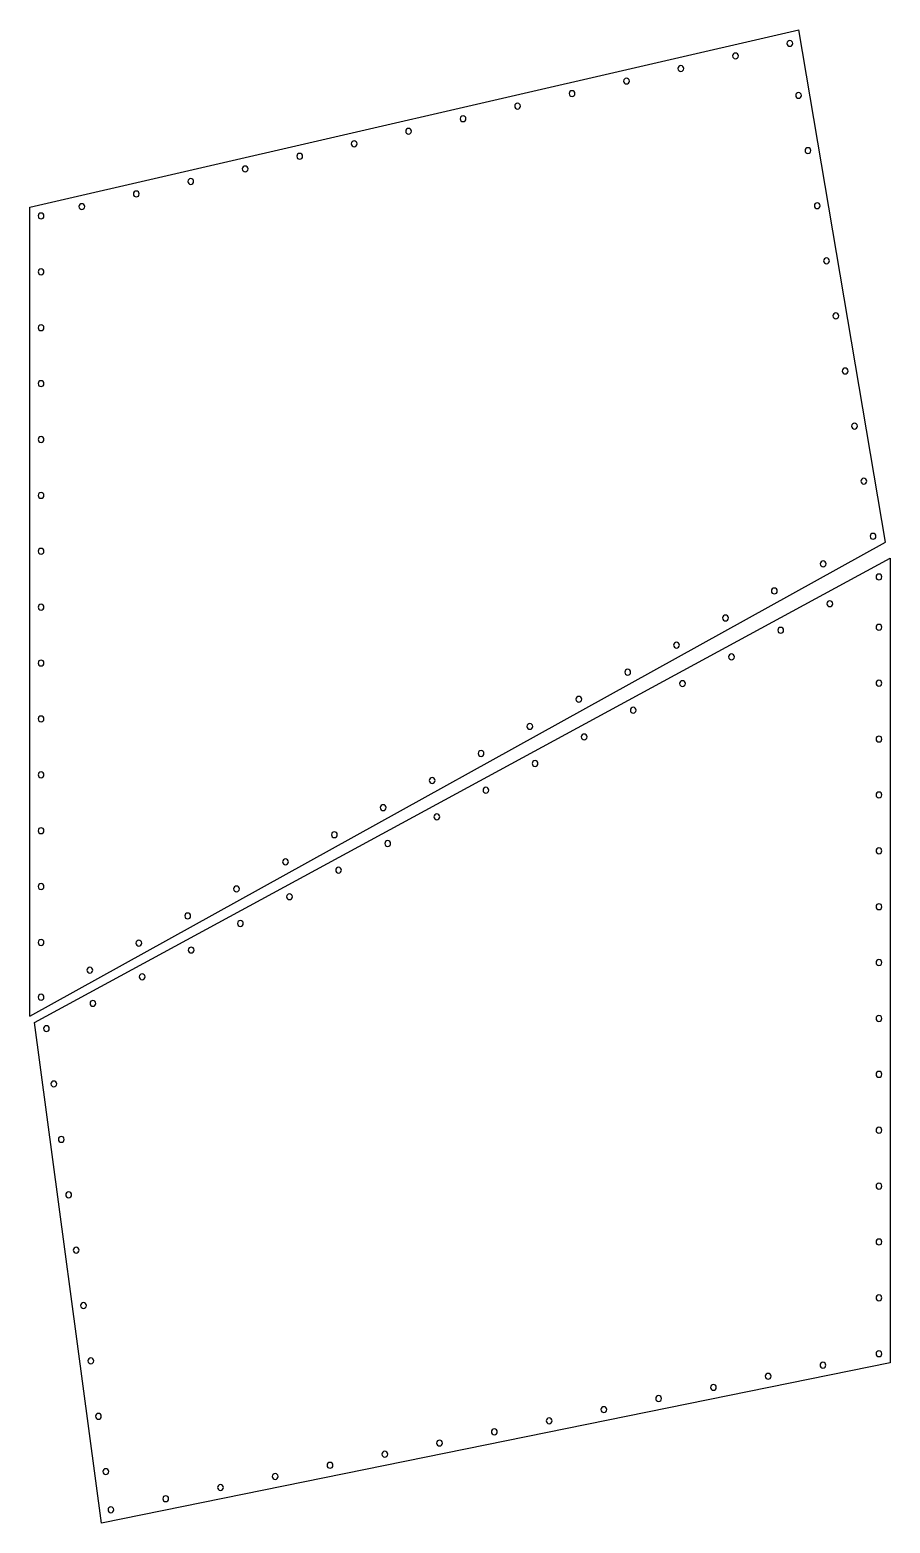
# Model space of a CAD drawing. Header units: millimetres. Extents: x 0 to 770, y -454 to 883.
import ezdxf

# ---------------------------------------------------------------- set-up
doc = ezdxf.new("R2010")
doc.units = ezdxf.units.MM
doc.layers.get('0').update_dxf_attribs({"lineweight": 25})

msp = doc.modelspace()

# ---------------------------------------------------------------- linework, layer by layer
for p, q in [((0, 724), (688, 882.5)), ((765.3, 424.1), (688, 882.5)), ((0, 0), (0, 724)), ((0, 0), (765.3, 424.1)), ((4, -5.6), (769.6, 409.8)), ((769.6, 409.8), (769.6, -310.2)), ((64, -453.6), (4, -5.6)), ((769.6, -310.2), (64, -453.6))]:
    msp.add_line(p, q)
at = {"flags": 128}
for points in [[(682.5, 870.4, 1), (677.3, 870.4, 1)], [(633.8, 859.2, 1), (628.6, 859.2, 1)], [(585, 847.9, 1), (579.8, 847.9, 1)], [(536.3, 836.7, 1), (531.1, 836.7, 1)], [(438.9, 814.3, 1), (433.7, 814.3, 1)], [(487.6, 825.5, 1), (482.4, 825.5, 1)], [(690.3, 823.9, 1), (685.1, 823.9, 1)], [(390.1, 803, 1), (384.9, 803, 1)], [(341.4, 791.8, 1), (336.2, 791.8, 1)], [(292.7, 780.6, 1), (287.5, 780.6, 1)], [(698.7, 774.5, 1), (693.5, 774.5, 1)], [(244, 769.4, 1), (238.8, 769.4, 1)], [(146.5, 746.9, 1), (141.3, 746.9, 1)], [(195.2, 758.1, 1), (190, 758.1, 1)], [(97.8, 735.7, 1), (92.6, 735.7, 1)], [(49.1, 724.4, 1), (43.9, 724.4, 1)], [(707, 725.2, 1), (701.8, 725.2, 1)], [(12.6, 716, 1), (7.4, 716, 1)], [(12.6, 666, 1), (7.4, 666, 1)], [(715.3, 675.9, 1), (710.1, 675.9, 1)], [(723.6, 626.6, 1), (718.4, 626.6, 1)], [(12.6, 616, 1), (7.4, 616, 1)], [(731.9, 577.3, 1), (726.7, 577.3, 1)], [(12.6, 566, 1), (7.4, 566, 1)], [(740.3, 528, 1), (735.1, 528, 1)], [(12.6, 516, 1), (7.4, 516, 1)], [(748.6, 478.7, 1), (743.4, 478.7, 1)], [(12.6, 466, 1), (7.4, 466, 1)], [(756.9, 429.4, 1), (751.7, 429.4, 1)], [(12.6, 416, 1), (7.4, 416, 1)], [(712.3, 404.7, 1), (707.1, 404.7, 1)], [(762.2, 393, 1), (757, 393, 1)], [(668.6, 380.5, 1), (663.4, 380.5, 1)], [(12.6, 366, 1), (7.4, 366, 1)], [(718.2, 369.1, 1), (713, 369.1, 1)], [(624.9, 356.3, 1), (619.7, 356.3, 1)], [(674.3, 345.3, 1), (669.1, 345.3, 1)], [(762.2, 348, 1), (757, 348, 1)], [(581.1, 332, 1), (575.9, 332, 1)], [(630.3, 321.5, 1), (625.1, 321.5, 1)], [(12.6, 316, 1), (7.4, 316, 1)], [(537.4, 307.8, 1), (532.2, 307.8, 1)], [(586.4, 297.6, 1), (581.2, 297.6, 1)], [(762.2, 298, 1), (757, 298, 1)], [(493.7, 283.6, 1), (488.5, 283.6, 1)], [(12.6, 266, 1), (7.4, 266, 1)], [(542.4, 273.8, 1), (537.2, 273.8, 1)], [(449.9, 259.3, 1), (444.7, 259.3, 1)], [(498.5, 249.9, 1), (493.3, 249.9, 1)], [(762.2, 248, 1), (757, 248, 1)], [(406.2, 235.1, 1), (401, 235.1, 1)], [(454.5, 226.1, 1), (449.3, 226.1, 1)], [(12.6, 216, 1), (7.4, 216, 1)], [(362.5, 210.9, 1), (357.3, 210.9, 1)], [(410.6, 202.2, 1), (405.4, 202.2, 1)], [(762.2, 198, 1), (757, 198, 1)], [(318.7, 186.6, 1), (313.5, 186.6, 1)], [(366.7, 178.4, 1), (361.5, 178.4, 1)], [(12.6, 166, 1), (7.4, 166, 1)], [(275, 162.4, 1), (269.8, 162.4, 1)], [(322.7, 154.5, 1), (317.5, 154.5, 1)], [(762.2, 148, 1), (757, 148, 1)], [(231.3, 138.1, 1), (226.1, 138.1, 1)], [(278.8, 130.7, 1), (273.6, 130.7, 1)], [(12.6, 116, 1), (7.4, 116, 1)], [(187.5, 113.9, 1), (182.3, 113.9, 1)], [(234.8, 106.9, 1), (229.6, 106.9, 1)], [(762.2, 98, 1), (757, 98, 1)], [(143.8, 89.7, 1), (138.6, 89.7, 1)], [(190.9, 83, 1), (185.7, 83, 1)], [(12.6, 66, 1), (7.4, 66, 1)], [(100.1, 65.4, 1), (94.9, 65.4, 1)], [(146.9, 59.2, 1), (141.7, 59.2, 1)], [(56.3, 41.2, 1), (51.1, 41.2, 1)], [(762.2, 48, 1), (757, 48, 1)], [(103, 35.3, 1), (97.8, 35.3, 1)], [(12.6, 17, 1), (7.4, 17, 1)], [(59, 11.5, 1), (53.8, 11.5, 1)], [(762.2, -2, 1), (757, -2, 1)], [(17.4, -11.1, 1), (12.2, -11.1, 1)], [(762.2, -52, 1), (757, -52, 1)], [(24, -60.6, 1), (18.8, -60.6, 1)], [(762.2, -102, 1), (757, -102, 1)], [(30.7, -110.2, 1), (25.5, -110.2, 1)], [(37.3, -159.8, 1), (32.1, -159.8, 1)], [(762.2, -152, 1), (757, -152, 1)], [(762.2, -202, 1), (757, -202, 1)], [(44, -209.3, 1), (38.8, -209.3, 1)], [(762.2, -252, 1), (757, -252, 1)], [(50.6, -258.9, 1), (45.4, -258.9, 1)], [(57.2, -308.4, 1), (52, -308.4, 1)], [(762.2, -302, 1), (757, -302, 1)], [(663.1, -322.2, 1), (657.9, -322.2, 1)], [(712.1, -312.2, 1), (706.9, -312.2, 1)], [(614.1, -332.1, 1), (608.9, -332.1, 1)], [(565.1, -342.1, 1), (559.9, -342.1, 1)], [(63.9, -358, 1), (58.7, -358, 1)], [(467.1, -362, 1), (461.9, -362, 1)], [(516.1, -352, 1), (510.9, -352, 1)], [(418.1, -371.9, 1), (412.9, -371.9, 1)], [(369.1, -381.9, 1), (363.9, -381.9, 1)], [(271.1, -401.8, 1), (265.9, -401.8, 1)], [(320.1, -391.9, 1), (314.9, -391.9, 1)], [(70.5, -407.5, 1), (65.3, -407.5, 1)], [(222.1, -411.8, 1), (216.9, -411.8, 1)], [(173.1, -421.7, 1), (167.9, -421.7, 1)], [(75.1, -441.6, 1), (69.9, -441.6, 1)], [(124.1, -431.7, 1), (118.9, -431.7, 1)]]:
    msp.add_lwpolyline(points, format="xyb", close=True, dxfattribs=at)

doc.saveas('drawing.dxf')
